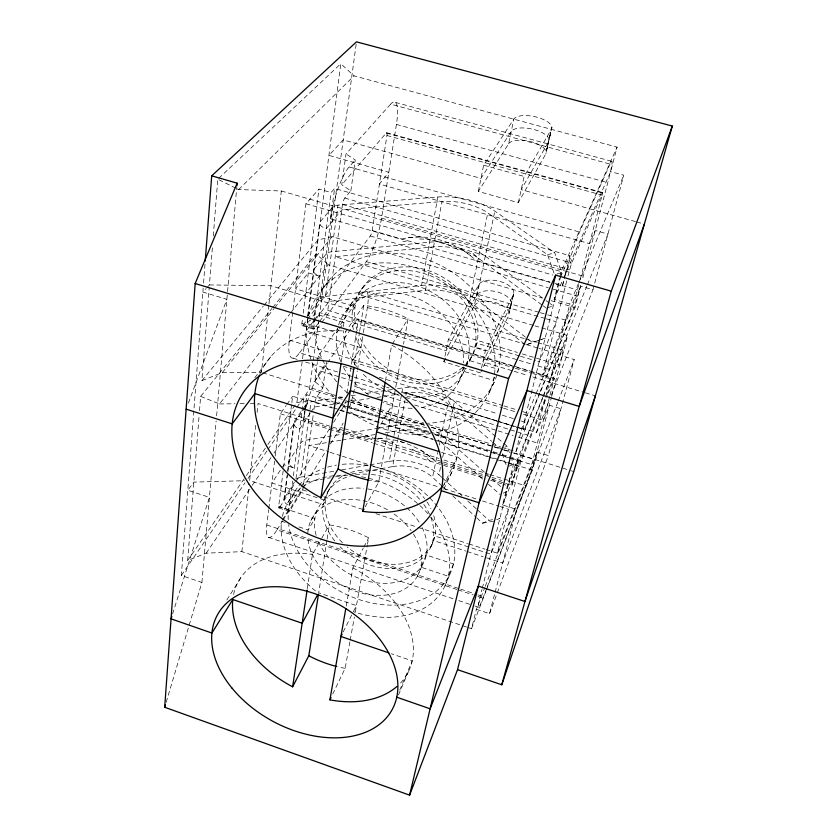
<?xml version="1.0" encoding="UTF-8"?>
<svg xmlns="http://www.w3.org/2000/svg" width="837" height="837" viewBox="0 0 837 837"><rect width="100%" height="100%" fill="white"/><g stroke="black" fill="none" stroke-linecap="round" stroke-linejoin="round"><path stroke-width="0.63" stroke-dasharray="4.18 3.14" d="M166.176 702.274L201.905 582.468L181.326 575.448L203.171 288.169M203.558 283.011L205.138 262.347M466.586 627.039L241.862 551.656L206.216 553.163L187.666 560.476L199.091 415.874M199.509 410.685L200.629 396.393L271.899 308.508M268.834 305.149L261.468 372.413L222.328 372.601L201.874 380.657L209.24 287.52M206.98 287.593L209.438 284.925L212.493 246.245M213.309 235.94L217.787 179.202M201.905 582.468L216.145 421.011M216.605 415.843L227.455 292.887M227.57 291.6L236.798 187.038M241.862 551.656L248.934 487.029M255.683 425.342L249.635 480.574L323.124 504.533L325.541 500.421L271.931 482.97L281.828 467.946M257.085 412.495L258.068 403.507L331.494 426.703M268.97 303.862L281.326 190.982L238.65 189.56L236.337 188.409M456.897 589.489L276.974 529.894A35.51 7.889 -71.3 0 1 266.815 524.987L268.677 509.712M268.834 508.436L274.588 461.177M275.216 456.05L280.364 413.75L286.149 405.506M319.514 358.937L299.604 352.806A38.68 9.667 -73.1 0 1 289.33 340.094L305.934 203.747L318.97 189.068L331.065 192.531L334.612 188.44L570.06 255.735L564.243 278.69M303.297 486.234L302.785 489.927L290.073 510.392L279.893 507.055A4.436 0.983 -71.3 0 1 278.669 506.343L283.471 468.511M283.628 467.245L291.674 403.989M291.831 402.691L292.657 396.236L303.528 399.636L306.886 394.74L339.194 404.846M318.845 322.507L314.377 328.585L303.14 325.164A4.834 1.203 -73.1 0 1 301.895 323.469L302.544 318.405M303.182 313.341L318.97 189.068M283.9 499.846L287.06 475.468M287.666 470.76L293.787 423.491M307.65 316.459L319.692 223.458M300.389 488.013L289.445 505.548A8.82 5.775 6.6 0 1 284.538 497.67L287.708 473.198M287.876 471.911L294.425 421.388L302.356 409.722M267.892 444.478L296.853 402.597L307.964 316.92M308.131 315.633L340.805 63.696L354.041 75.864L617.089 147.145L610.665 171.627L563.447 278.397M290.073 510.392A4.447 0.952 -71.3 0 1 288.891 509.702L292.709 481.013M293.389 475.855L303.528 399.636M314.377 328.585A4.844 1.172 -73.1 0 1 313.195 326.901L331.065 192.531M442.438 463.468L434.999 461.114A65.861 49.958 28 0 0 367.056 439.634L303.549 419.557L304.72 410.873M304.888 409.628L306.886 394.74M549.961 282.435L476.671 261.196A72.746 60.996 31.4 0 0 401.059 239.288L330.521 218.844L334.612 188.44M295.963 478.67L305.955 404.417A9.008 5.367 7.5 0 1 311.04 401.781L336.872 397.868M307.671 315.967A9.709 5.242 7.7 0 1 308.288 314.492L320.173 298.799L332.488 207.22A9.939 4.677 8.5 0 1 337.991 205.128L437.835 196.998A48.766 22.725 11 0 1 494.855 211.123L554.669 252.711L561.637 272.58L561.02 275.038M296.894 407.389L309.481 389.079L356.478 41.85M296.424 479.151A8.652 5.566 7.1 0 1 300.713 477.132L311.04 401.781M320.173 298.799A9.51 5.022 8.1 0 1 325.478 296.424L337.991 205.128M313.959 409.617L314.942 402.566A4.499 1.004 -72.4 0 1 317.035 396.602L322.81 388.012L314.712 381.484L317.328 362.484M317.505 361.218L318.196 356.154L337.771 328.397M319.588 321.502L327.769 310.37L342.511 204.437A4.97 1.214 -74.5 0 1 344.792 198.055L350.849 190.815L341.768 184.768L345.995 153.977L390.659 104.133L610.058 164.083A37.131 2.291 -73.7 0 1 607.767 182.665L583.232 276.179A35.185 2.103 -73.4 0 1 582.05 280.594M303.465 485L313.247 414.754M322.81 388.012L326.42 362.641L320.602 371.084A35.981 8.014 -72.4 0 0 303.549 419.557M350.849 190.815L355.244 159.94L345.995 153.977M307.294 588.85L312.442 554.481L321.199 539.143M341.276 361.908L345.88 331.232L363.718 305.442A104.531 82.696 31.1 0 1 408.09 318.719L403.507 344.133M346.978 393.118L358.184 320.906A4.091 0.868 -73.2 0 0 357.368 319.452L327.947 362.233M303.14 325.164L370.278 235.982A4.29 0.942 -74.1 0 0 372.214 230.478L386.945 135.5A4.52 1.025 -75.1 0 0 386.192 133.052L341.768 184.768M326.911 540.294L318.677 592.837L356.436 605.58L352.419 613.594M327.11 539.007L329.328 524.914A93.503 66.123 28.2 0 1 368.636 537.825L367.485 544.217M354.407 364.848L359.471 332.561M359.669 331.274L363.718 305.442M349.468 407.504A31.45 6.361 -72.5 0 0 354.825 386.464L357.284 370.99M357.493 369.703L363.164 333.932M363.363 332.676L367.359 307.503A32.706 6.916 -73.2 0 0 361.103 295.304L338.525 327.33M321.847 322.391L366.313 261.573A34.296 7.533 -74.1 0 0 381.546 218.122L396.424 124.41A36.158 8.182 -75.1 0 0 390.659 104.133M346.246 606.019L352.869 567.936L363.185 548.245M385.449 380.856L391.664 345.126A107.973 83.909 31.1 0 1 443.976 484.539M332.728 694.03L345.137 668.344L349.981 641.445M350.211 640.159L354.365 617.11M355.286 611.983L367.255 545.494M365.183 506.814L378.69 482.007L403.277 345.409M369.996 464.828L389.247 461.407L393.808 436.558M394.039 435.313L401.603 394.154M401.833 392.909L402.754 387.908A44.256 26.156 11.1 0 1 454.47 401.509L507.159 446.267L509.67 453.497M325.478 296.424L421.576 285.469L437.835 196.998M352.032 473.878L392.647 466.586L397.512 440.44M397.742 439.195L404.951 400.452M405.882 395.451L406.353 392.951A35.395 20.915 11.1 0 1 447.9 403.884L491.612 441.266M316.899 317.778L329.014 301.456L425.458 290.272L441.967 201.55A39.004 18.173 11 0 1 487.804 212.922L547.586 254.762L554.586 274.714M480.448 372.894L443.851 361.793L448.339 339.613L478.764 284.716A18.142 9.144 12.3 0 1 500.38 281.556A18.142 9.144 12.3 0 1 513.332 294.833L508.457 316.041L481.024 371.733M478.325 191.443L483.64 165.192L513.876 118.99A19.628 7.784 11.9 0 1 536.904 117.201A19.628 7.784 11.9 0 1 551.447 129.17L545.745 153.987L518.302 202.69L478.325 191.443L508.624 143.807L513.876 118.99M442.166 486.14L432.551 477.32L437.741 452.493M439.299 445.043L447.9 403.884M524.705 344.164L469.306 301.456L487.804 212.922M512.589 298.443L513.824 292.5L511.7 301.948M547.597 146.329L546.163 151.936L551.865 127.182L550.495 133.345M443.851 361.793L474.265 305.944L478.764 284.716M441.821 477.393L438.933 474.767L440.513 467.339M442.616 457.431L454.47 401.509M525.416 337.112L476.138 299.374L494.855 211.123M481.537 367.998L485.376 350.734L513.332 294.833M518.302 202.69L524.14 176.44L551.447 129.17M510.068 309.02L511.376 303.14L509.262 312.536M547.628 145.774L550.443 133.951M467.82 627.457L471.524 628.702L476.399 609.263L484.79 587.543M557.819 402.168L516.596 509.419L502.577 504.952L508.205 482.53L542.805 396.979M502.2 447.481L515.927 451.76L521.89 428L535.565 394.959M578.43 283.555L569.861 304.019L554.146 299.437L559.545 277.915M559.859 276.649L561.135 271.586L617.089 147.145M486.695 588.359L482.949 598.12A36.451 2.208 -72.7 0 1 480.417 595.703L481.997 589.415M482.321 588.16L513.447 464.336L511.773 459.523M521.074 420.99L527.3 422.905A39.82 2.72 -73.1 0 1 526.379 412.787L560.706 276.273M505.674 483.462L511.878 485.418L518.103 460.831L509.409 458.101M556.176 284.235L562.38 286.034L563.929 279.914M486.171 549.543L497.324 553.163L520.363 463.217L547.272 395.566M566.701 280.876L542.679 375.143L575.762 295.503L579.131 283.701M567.967 275.917L571.577 263.268L602.755 192.594L579.466 282.446M550.024 395.127L554.356 378.125L547.754 394.363M476.399 609.263L489.572 613.647L494.813 593.423M495.138 592.157L516.596 509.419M521.89 428L536.538 432.52L545.557 397.732M545.881 396.487L569.861 304.019M497.324 553.163L532.144 463.007L549.689 396.393M486.496 589.677L532.342 470.153L537.092 452.064L548.381 455.569L574.213 359.512L562.307 355.955L545.923 396.832M487.165 587.145L526.002 485.973A32.193 1.768 -73 0 0 539.3 443.641L551.353 397.711M551.677 396.456L559.89 365.173A33.522 1.925 -73.2 0 0 560.277 354.71L538.986 348.359M562.307 355.955L567.664 335.532L535.084 325.896M515.927 451.76L574.988 307.618L580.616 286.17L592.973 289.748L623.774 175.215L610.665 171.627M172.61 613.898L209.407 497.387L187.802 490.252L193.86 482.112L244.456 480.71M188.398 403.047L226.879 299.343L202.878 292.05L206.153 288.483M489.572 613.647L496.864 594.04M497.324 592.816L548.381 455.569M471.524 628.702L486.025 590.891M558.289 400.944L574.213 359.512M485.261 586.329L537.092 452.064M536.538 432.52L549.449 399.845M551.363 395.012L592.973 289.748M502.577 504.952L545.431 398.035M543.297 395.775L567.664 335.532M511.878 485.418A36.901 2.323 -72.9 0 1 527.77 435.177L542.815 397.952M543.297 396.748L560.277 354.71M518.103 460.831L508.049 485.774L503.068 484.194M586.904 285.94L552.65 370.393L535.366 365.204M587.396 284.737L607.944 234.057L595.222 230.468L589.593 243.672L379.412 184.046L388.818 172.296L328.91 155.41L343.201 139.915L480.961 178.396L511.24 131.472A19.513 7.899 12 0 1 534.152 129.568A19.513 7.899 12 0 1 548.58 141.652L521.21 189.643L635.576 221.596M527.3 422.905L539.572 392.971M540.064 391.779L569.045 321.146A35.185 2.103 -73.4 0 0 581.024 284.287M536.067 393.756L580.616 286.17M578.932 282.351L623.774 175.215M399.741 690.169L412.222 660.874L391.329 653.728M444.928 585.984L450.139 573.722M398.475 694.992L408.456 671.64M554.146 299.437L562.935 279.548M560.445 277.246L570.06 255.735M565.017 276.137A40.929 2.835 -73.5 0 1 579.57 232.048L610.058 164.083M431.107 546.362L433.179 541.79M417.276 576.4L422.8 564.295M443.777 489.258L451.541 472.727M489.289 392.501L494.5 381.431M443.38 486.046L457.002 457.222L440.911 452.158M494.897 377.027L493.338 380.322L462.558 370.969L464.232 367.715A64.836 53.526 31.3 0 1 403.926 380.877A64.836 53.526 31.3 0 1 354.773 334.549M496.969 372.632L498.528 369.337L468.134 360.151L464.786 366.637M343.233 631.914L351.843 614.735M458.394 382.54L463.991 371.649M363.792 547.084L368.636 537.825M469.149 361.27L471.472 356.855M554.22 378.251L357.838 318.97M321.816 538.055L329.328 524.914M377.205 430.773L392.762 403.852L384.026 401.143M327.215 492.815L329.642 488.724M310.966 520.478L317.736 509.063M276.974 529.894L282.456 521.085M283.136 519.976L302.314 489.143M303.004 488.044L326.284 450.588M330.395 443.987L340.659 427.466A31.45 6.361 -72.5 0 0 343.086 423.114M282.205 520.164L288.608 509.869L314.89 518.49L308.131 529.957L296.047 525.971M392.354 344.028L408.09 318.719M301.079 486.925L303.81 482.541L330.458 477.749M288.273 501.949L295.325 490.712M226.827 600.003L242.165 575.71M284.538 497.67L294.467 482.028M279.893 507.055L295.231 482.855M295.921 481.756L329.37 428.962M333.555 422.371L344.007 405.872A3.934 0.795 -72.5 0 0 345.597 401.687M282.54 466.868L283.952 464.723L294.425 468.103A8.998 5.681 6.9 0 1 289.382 460.308L300.765 442.94A8.82 5.472 7.3 0 1 305.777 440.21L344.384 433.848M310.119 413.342L299.615 429.078A9.197 5.577 7.1 0 1 294.425 421.388M310.82 412.296L314.314 407.044L336.045 403.716M206.216 553.163L251.445 486.464M252.167 485.387L271.136 457.41M274.055 453.11L304.699 407.922M305.421 406.845L309.805 400.389L332.184 407.41M303.078 408.665L305.955 404.417M181.326 575.448L245.032 482.803M248.003 478.492L267.254 450.484M267.997 449.406L296.152 408.466M314.712 381.484L327.215 363.3M187.666 560.476L245.607 476.703M246.35 475.625L267.149 445.556M338.912 329.694L336.777 332.739L307.169 323.741L310.171 319.744M339.634 328.679L343.902 322.59L314.66 313.749L310.914 318.74M286.871 404.47L292.657 396.236M346.487 310.558L353.57 300.577M361.49 289.32L364.022 285.752M299.604 352.806L321.073 323.438M313.739 320.822L306.133 331.054L360.967 347.773L351.864 361.605L502.367 407.807M314.503 319.797L319.828 312.63L446.09 350.766L476.504 295.388A18.048 9.217 12.3 0 1 498.025 292.144A18.048 9.217 12.3 0 1 510.884 305.495L482.897 361.877L512.903 370.937M316.135 318.792L313.865 321.858A9.709 5.242 7.7 0 1 310.276 320.205M322.161 289.246L329.59 279.506M254.846 377.686L272.119 355.129M200.629 396.393L219.524 403.947L289.905 313.885M290.701 312.86L328.292 264.754L533.828 325.53M222.328 372.601L273.94 308.707M274.756 307.692L332.111 236.704L542.439 298.118M272.716 307.493L316.135 253.956L328.292 264.754M201.874 380.657L263.226 306.269M264.063 305.264L317.945 239.926L332.111 236.704M332.488 207.22L320.33 221.638A10.17 4.886 8.2 0 0 326.263 228.637L341.747 209.888L441.967 201.55M330.521 218.844A39.789 9.73 -74.5 0 1 349.144 166.929L355.244 159.94M238.65 189.56L354.041 75.864M218.739 178.323L340.805 63.696M496.665 519.735L499.888 518.312L497.46 518.762M476.787 517.894L482.551 523.188L488.965 520.363L492.606 519.683M503.309 493.119L506.573 491.727L504.627 490.022M509.063 466.157L513.447 464.336M504.952 447.157L507.159 446.267M538.264 340.492L545.159 338.138L525.73 344.959L532.604 342.615L526.442 337.897M547.45 307.765L553.267 305.892L550.129 303.601M556.94 274.002L561.637 272.58M547.586 254.762L554.669 252.711M482.551 523.188L493.443 521.158M335.543 476.839L345.691 475.018M300.713 477.132L334.078 471.21M341.768 469.839L368.719 465.058M296.853 402.597L309.805 400.389M340.795 440.252L308.958 445.556L328.784 451.886M342.061 440.042L375.175 434.518M385.355 432.823L399.364 430.48A34.694 21.343 11.1 0 1 428.356 434.131M345.671 433.639L377.853 428.345M379.14 428.136L395.87 425.374A43.367 26.69 11.1 0 1 428.115 428.471M408.174 237.739L419.379 236.672M337.321 403.518L339.885 403.131A98.881 80.509 31.2 0 1 336.631 399.94M344.99 402.346L369.284 398.621M376.953 397.449L397.397 394.321M403.79 393.338L406.353 392.951M338.169 397.68L344.624 396.696M351.08 395.723L357.545 394.75M366.585 393.38L392.417 389.477M397.585 388.692L402.754 387.908M377.801 438.285L383.44 438.18M219.524 403.947L234.946 403.769M240.083 403.706L245.22 403.654M250.368 403.591L255.505 403.528M209.438 284.925L270.958 285.752L352.555 310.276L355.097 306.656L295.576 288.796L308.33 272.862L319.922 276.315A9.929 5.074 8 0 1 314.178 269.116L326.189 254.029A9.72 4.865 8.3 0 1 331.598 251.791L429.527 242.186A47.699 23.645 11.1 0 1 485.303 256.195L544.897 299.772M395.482 102.417L611.993 161.384M396.424 124.41L607.767 182.665M386.673 132.748L602.745 192.594M386.192 133.052L602.514 192.981M386.945 135.5L602.253 195.209M483.64 165.192L524.14 176.44M636.831 221.951L641.853 223.353M349.144 166.929L579.57 232.048M344.792 198.055L571.65 263.09M342.511 204.437L569.547 269.723M381.546 218.122L583.232 276.179M281.326 190.982L561.135 271.586M305.934 203.747L552.922 275.07M372.214 230.478L549.961 281.975M554.973 283.429L577.499 289.958M370.278 235.982L548.141 287.656M553.152 289.11L575.699 295.66M551.196 300.682L574.988 307.618M366.313 261.573L539.007 312.316M540.263 312.682L546.519 314.524M547.775 314.89L569.045 321.146M545.044 318.458L335.239 256.687L433.535 246.863A38.146 18.906 11.1 0 1 478.356 258.141L542.114 305.066M546.289 318.824L556.281 321.764L539.174 361.866L536.684 361.113M365.863 291.433L524.161 338.577M525.395 338.954L536.559 342.281M537.804 342.657L562.621 350.054M361.103 295.304L525.207 344.248M526.452 344.624L537.731 347.983M367.359 307.503L517.381 352.44M522.382 353.946L559.89 365.173M519.243 355.882L476.881 343.18L474.893 347.031L518.093 360.015M520.488 356.259L535.439 360.747M519.327 360.381L534.132 364.827M448.339 339.613L485.376 350.734M327.769 310.37L554.01 378.732M358.184 320.906L514.075 367.924M515.32 368.301L531.537 373.187M532.782 373.564L553.989 379.956M514.148 371.314L527.896 375.468M532.897 376.985L584.142 392.459M585.398 392.835L595.389 395.859M301.895 323.469L313.195 326.901M302.052 325.624L313.32 329.056M496.843 420.99L400.201 391.423M498.078 421.367L510.465 425.154L498.12 421.273M511.7 425.531L515.414 426.671L511.721 425.489M289.33 340.094L502.692 405.516M503.937 405.903L516.408 409.722M522.644 411.637L526.379 412.787M503.612 408.184L516.052 412.003M523.512 414.294L543.412 420.404L549.386 405.223L560.968 408.749L502.681 563.081L484.351 557.107M343.149 366.208L355.599 370.038M379.234 377.32L497.44 413.708M502.409 415.246L513.615 418.688M496.885 420.896L405.38 392.553L523.407 429.287M320.602 371.084L381.756 390M383.001 390.387L399.228 395.409M405.464 397.345L495.316 425.144M496.571 425.52L527.77 435.177M354.825 386.464L408.425 403.078M414.66 405.014L496.927 430.511M498.172 430.898L513.123 435.533M518.113 437.081L539.3 443.641M293.128 358.173L298.108 359.722M305.578 362.044L340.439 372.863M341.684 373.25L352.89 376.734M354.135 377.121L385.261 386.788M386.506 387.165L388.996 387.939M262.724 372.8L342.553 397.69M350.033 400.023L378.722 408.969M379.967 409.366L423.627 422.978M428.617 424.537L490.974 443.987M492.229 444.374L500.955 447.094M309.481 389.079L333.168 396.476M338.158 398.025L343.149 399.584M350.63 401.917L424.192 424.872M431.672 427.215L492.763 446.278M494.018 446.665L502.744 449.385M503.989 449.783L508.98 451.331M513.96 452.89L570.07 470.404M571.315 470.792L573.805 471.566M345.796 400.672L349.521 401.844M350.766 402.231L425.259 425.478M431.473 427.414L502.242 449.5M503.487 449.887L512.171 452.608M513.416 452.995L533.284 459.189M317.035 396.602L333.22 401.666M334.465 402.063L339.456 403.622M340.701 404.009L429.14 431.662M430.385 432.059L497.649 453.089M502.629 454.648L521.315 460.486M344.007 405.872L380.029 417.14M381.274 417.527L429.726 432.687M434.696 434.246L491.842 452.116M493.087 452.503L500.536 454.836M501.781 455.223L510.476 457.954M511.721 458.341L531.6 464.556M340.429 405.234L377.707 416.899M378.952 417.286L429.894 433.231M434.863 434.78L489.53 451.886M490.764 452.273L508.164 457.713M333.419 407.797L432.886 438.975M437.856 440.534L532.342 470.153M314.942 402.566L332.394 408.037M339.864 410.392L344.854 411.95M346.099 412.338L433.357 439.697M434.602 440.095L488.201 456.897M489.446 457.284L495.682 459.241M496.927 459.639L506.898 462.756M508.143 463.154L519.358 466.669M400.232 441.549L405.683 443.265M340.659 427.466L343.149 428.251M344.394 428.638L373.009 437.667M374.244 438.065L438.933 458.477M443.903 460.057L488.682 474.192M489.927 474.579L526.002 485.973M332.739 427.09L442.25 461.689M443.495 462.087L490.785 477.027M492.03 477.414L501.98 480.564M443.673 463.865L483.357 476.41M492.03 479.151L504.429 483.064M280.364 413.75L372.434 442.867M373.679 443.265L483.158 477.906M490.628 480.26L501.823 483.807M330.029 452.283L341.182 455.841M342.427 456.238L439.101 487.103M444.06 488.682L477.519 499.365M482.478 500.955L498.59 506.092M499.835 506.49L508.509 509.262L490.848 554.22L469.745 547.356M302.785 489.927L306.499 491.131M323.846 496.77L362.264 509.262M375.886 513.688L416.784 526.986M418.019 527.383L467.58 543.495M468.825 543.904L484.926 549.135M468.5 546.948L434.989 536.046L433.011 540.367L466.01 551.123M467.234 551.531L483.127 556.71M278.669 506.343L288.891 509.702M278.847 507.923L289.058 511.281M285.187 522.382L281.556 521.189A88.952 65.119 28.1 0 0 317.317 592.397M266.815 524.987L459.419 588.746M460.653 589.154L473.01 593.245M477.948 594.877L480.417 595.703M458.132 589.897L473.02 594.825M477.99 596.467L482.949 598.12M268.52 537.375L453.832 598.978M458.781 600.631L469.923 604.335M474.872 605.978L478.586 607.212M218.949 179.777L235.176 187.833M461.26 248.767L470.812 255.871M421.063 450.044L429.684 456.437M545.944 300.535L549.082 302.837M543.161 305.829L546.289 308.142M318.196 356.154L321.847 359.042M492.606 442.114L500.547 448.914M484.309 472.11L446.55 438.86A43.367 26.69 11.1 0 0 432.865 430.323M485.272 472.968L488.18 475.521M492.051 478.931L500.756 486.611M482.646 479.067L440.074 441.319A34.694 21.343 11.1 0 0 438.41 439.938M488.442 484.215L500.055 494.51M442.783 478.272L462.024 495.807M467.799 501.07L476.462 508.969M477.425 509.838L488.965 520.363M443.129 487.019L446.979 490.555M452.744 495.849L475.824 517.015M502.231 453.748L506.866 467.056M392.647 466.586A34.014 21.731 11.1 0 1 432.551 477.32M474.265 305.944A17.954 9.291 12.3 0 1 495.692 302.628A17.954 9.291 12.3 0 1 508.457 316.041M433.733 515.676A58.255 43.482 28 0 1 411.668 561.334A58.255 43.482 28 0 1 347.188 546.969M342.479 542.721A58.255 43.482 28 0 1 344.101 475.259M350.651 472.528A58.255 43.482 28 0 1 424.652 498.632M427.016 501.918A58.255 43.482 28 0 1 430.94 508.708M389.247 461.407A42.52 27.171 11.1 0 1 438.933 474.767M431.097 517.392A88.952 65.119 28.1 0 1 438.525 596.09A88.952 65.119 28.1 0 1 353.371 611.732M282.404 516.45A88.952 65.119 28.1 0 1 347.679 475.238M361.553 476.755A88.952 65.119 28.1 0 1 428.638 514.473M372.988 466.46A87.906 64.847 28.1 0 1 454.805 550.38A87.906 64.847 28.1 0 1 377.11 603.948A87.906 64.847 28.1 0 1 288.65 524.611M288.21 519.62A87.906 64.847 28.1 0 1 323.5 468.5M327.654 467.13A87.906 64.847 28.1 0 1 336.432 465.1M342.197 464.326A87.906 64.847 28.1 0 1 369.211 465.675M413.468 534.079A60.086 43.963 28.1 0 1 380.647 595.421A60.086 43.963 28.1 0 1 307.786 536.59M307.807 533.242A60.086 43.963 28.1 0 1 388.483 510.403M394.133 514.075A60.086 43.963 28.1 0 1 411.145 530.679M422.057 527.425A59.375 43.786 28.1 0 1 391.8 582.95A59.375 43.786 28.1 0 1 317.715 539.875M316.166 535.314A59.375 43.786 28.1 0 1 363.666 488.369M367.861 488.944A59.375 43.786 28.1 0 1 420.184 523.952M423.815 504.491A58.506 43.555 28.1 0 1 414.514 563.583A58.506 43.555 28.1 0 1 340.094 546.864M334.737 540.943A58.506 43.555 28.1 0 1 351.833 475.604M355.537 474.851A58.506 43.555 28.1 0 1 367.328 474.16M371.419 474.453A58.506 43.555 28.1 0 1 421.325 501.237M352.869 567.936A96.255 66.625 28.3 0 1 400.588 682.95M233.596 594.479A96.255 66.625 28.3 0 1 312.442 554.481M345.137 668.344A93.503 66.123 28.2 0 1 337.74 666.775M357.263 330.824A64.522 53.39 31.3 0 1 426.336 269.943A64.522 53.39 31.3 0 1 466.261 363.833M462.62 367.401A64.522 53.39 31.3 0 1 359.209 336.024M353.371 329.475A64.836 53.526 31.3 0 1 424.579 273.678A64.836 53.526 31.3 0 1 466.732 364.765M421.576 285.469A46.673 24.461 11.1 0 1 476.138 299.374M425.458 290.272A37.33 19.554 11.1 0 1 469.306 301.456M508.624 143.807A19.408 8.004 12 0 1 531.443 141.798A19.408 8.004 12 0 1 545.745 153.987M343.484 326.597A65.893 53.976 31.3 0 1 408.393 283.701A65.893 53.976 31.3 0 1 469.191 350.525A65.893 53.976 31.3 0 1 407.138 396.55M398.203 394.656A65.893 53.976 31.3 0 1 362.578 373.543M356.604 366.596A65.893 53.976 31.3 0 1 343.39 330.667M336.736 381.808A97.573 79.965 31.3 0 1 358.613 259.031A97.573 79.965 31.3 0 1 493.568 320.728A97.573 79.965 31.3 0 1 427.404 423.26M423.532 423.334A97.573 79.965 31.3 0 1 352.785 397.565M347.627 393.149A97.573 79.965 31.3 0 1 339.665 385.187M333.471 396.665A98.881 80.509 31.2 0 1 344.75 271.606A98.881 80.509 31.2 0 1 483.598 321.816A98.881 80.509 31.2 0 1 434.298 433.116M430.521 433.702A98.881 80.509 31.2 0 1 349.646 411.155M346.005 408.341A98.881 80.509 31.2 0 1 343.358 406.144M463.238 366.92A66.772 54.342 31.2 0 1 418.835 407.86M412.222 408.268A66.772 54.342 31.2 0 1 383.053 402.492M368.479 394.687A66.772 54.342 31.2 0 1 353.444 381.599M349.761 377.142A66.772 54.342 31.2 0 1 343.086 366.616M340.753 361.584A66.772 54.342 31.2 0 1 337.52 328.784M338.598 324.934A66.772 54.342 31.2 0 1 409.649 295.597A66.772 54.342 31.2 0 1 463.572 362.777M259.93 373.93A107.973 83.909 31.1 0 1 345.88 331.232M364.922 437.238A60.662 36.085 11.8 0 1 371.576 435.951M427.079 458.53A60.798 26.836 36.7 0 1 431.871 462.673M383.744 440.817A65.024 52.49 33.5 0 1 393.568 442.334M412.275 449.27A65.024 52.49 33.5 0 1 418.992 453.225M378.69 482.007A104.531 82.696 31.1 0 1 370.393 480.564M562.38 286.034A40.929 2.835 -73.5 0 1 564.075 279.548M402.848 241.726A66.96 41.955 7.4 0 1 409.638 240.439M473.062 253.527A67.044 43.576 37.7 0 1 479.339 259.324M419.619 238.984A71.867 63.748 30.9 0 1 459.984 250.828M453.497 563.981L448.297 576.201L420.781 567.12L426.295 555.057L453.497 563.981M524.088 429.318L516.659 427.048L524.088 429.318"/><path stroke-width="1.26" d="M211.709 175.822L356.478 41.85L672.31 126.063L611.261 291.182L555.642 275.122L457.536 669.673L409.596 795.15L164.69 707.265L195.167 283.513L237.133 183.167L211.709 175.822L205.232 261.05M236.913 185.751L237.133 183.167M171.836 616.367L171.051 618.846L211.918 633.044L232.791 599.512A96.255 66.625 28.3 0 0 292.626 686.8L307.106 590.127M259.449 375.091A107.973 83.909 31.1 0 0 320.937 497.733L341.088 363.185M292.626 686.8L308.811 655.779L318.478 594.124M320.937 497.733L338.096 468.971L354.009 367.433M396.905 686.486A96.255 66.625 28.3 0 1 329.904 699.868L345.796 608.562M442.365 486.464A107.973 83.909 31.1 0 1 362.724 511.334L385.219 382.132M409.596 795.15L508.593 378.523L555.642 275.122M457.536 669.673L501.781 684.771L611.261 291.182M672.31 126.063L573.805 471.566L501.781 684.771M164.69 707.265L165.433 704.775M595.389 395.859L524.945 601.489L478.314 586.109L430.124 708.793L396.748 697.2M644.375 224.054L579.204 406.416L526.944 390.534L479.078 502.765L441.204 490.66M329.904 699.868L331.033 697.535M342.082 634.205L340.931 636.497L388.87 652.891M362.724 511.334L363.959 509.074M317.453 595.086L302.147 623.23L232.791 599.512M195.167 283.513L508.593 378.523M381.536 400.368L350.358 390.68L332.864 418.134L254.866 393.578L232.184 423.867L186.128 409.147M376.556 431.892L439.676 451.76M336.505 666.472A93.503 66.123 28.2 0 1 308.811 655.779M369.211 480.312A104.531 82.696 31.1 0 1 338.096 468.971M231.859 687.941A99.383 67.096 28.3 0 0 391.36 711.021A99.383 67.096 28.3 0 0 291.088 587.898A99.383 67.096 28.3 0 0 231.859 687.941M249.018 484.152A111.928 85.175 31 0 0 431.442 513.709A111.928 85.175 31 0 0 331.504 361.741A111.928 85.175 31 0 0 249.018 484.152"/></g></svg>
